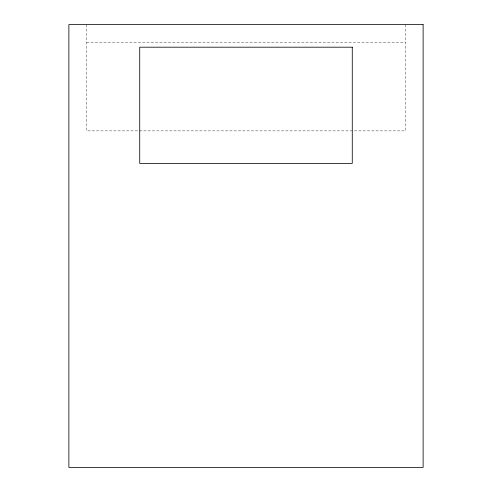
<?xml version="1.0" encoding="UTF-8"?>
<svg xmlns="http://www.w3.org/2000/svg" width="492" height="492" viewBox="0 0 492 492"><rect width="100%" height="100%" fill="white"/><g stroke="black" fill="none" stroke-linecap="round" stroke-linejoin="round"><path stroke-width="0.37" stroke-dasharray="2.46 1.84" d="M86.592 42.312L405.408 42.312M405.408 24.6L405.408 130.872L86.592 130.872L86.592 24.6"/><path stroke-width="0.74" d="M423.12 24.6L68.88 24.6L68.88 467.4L423.12 467.4L423.12 24.6M352.272 47.195L139.728 47.195L139.728 163.387L352.272 163.387L352.272 47.195"/></g></svg>
